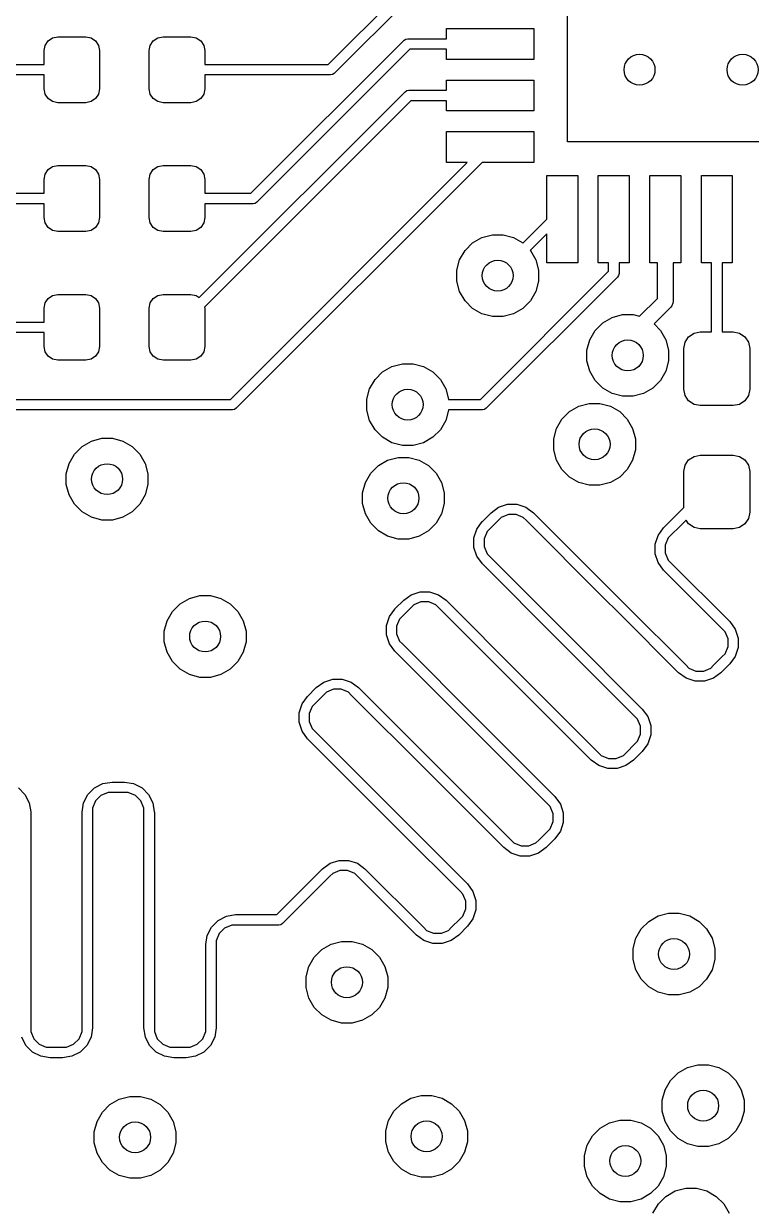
# Model space of a CAD drawing. Extents: x 0.98 to 8.13, y -3.46 to -0.83.
# Drawn here: x 6.0442 to 6.3222, y -2.4527 to -2.0001 of the extents above; entities that cross this region are included whole.
import ezdxf

# ---------------------------------------------------------------- set-up
doc = ezdxf.new("R2010")
doc.units = 0
doc.header["$MEASUREMENT"] = 0
doc.layers.add('BLACK', color=7, linetype='CONTINUOUS')

msp = doc.modelspace()

# ---------------------------------------------------------------- linework, layer by layer
at = {"layer": 'BLACK', "linetype": 'CONTINUOUS'}
for p, q in [((6.25197, -2.04528), (6.25197, -1.91142)), ((6.16059, -2.01572), (6.18953, -1.98677)), ((6.19177, -1.99019), (6.16283, -2.01913)), ((6.20571, -2.00587), (6.20571, -2.00197)), ((6.20571, -2.00197), (6.23917, -2.00197)), ((6.23917, -2.00197), (6.23917, -2.01378)), ((6.05197, -2.01043), (6.05237, -2.0084)), ((6.05237, -2.0084), (6.05353, -2.00667)), ((6.05353, -2.00667), (6.05525, -2.00552)), ((6.05525, -2.00552), (6.05728, -2.00512)), ((6.05728, -2.00512), (6.06791, -2.00512)), ((6.06791, -2.00512), (6.06995, -2.00552)), ((6.06995, -2.00552), (6.07167, -2.00667)), ((6.07167, -2.00667), (6.07282, -2.0084)), ((6.07282, -2.0084), (6.07323, -2.01043)), ((6.09213, -2.01043), (6.09253, -2.0084)), ((6.09253, -2.0084), (6.09368, -2.00667)), ((6.09368, -2.00667), (6.09541, -2.00552)), ((6.09541, -2.00552), (6.09744, -2.00512)), ((6.09744, -2.00512), (6.10807, -2.00512)), ((6.10807, -2.00512), (6.1101, -2.00552)), ((6.1101, -2.00552), (6.11183, -2.00667)), ((6.11183, -2.00667), (6.11298, -2.0084)), ((6.11298, -2.0084), (6.11339, -2.01043)), ((6.13106, -2.06493), (6.18953, -2.00646)), ((6.18953, -2.00646), (6.19018, -2.00603)), ((6.19018, -2.00603), (6.19094, -2.00587)), ((6.19018, -2.00603), (6.19018, -2.00603)), ((6.19094, -2.00587), (6.20571, -2.00587)), ((6.05197, -2.01572), (6.05197, -2.01043)), ((6.07323, -2.01043), (6.07323, -2.025)), ((6.09213, -2.025), (6.09213, -2.01043)), ((6.11339, -2.01043), (6.11339, -2.01572)), ((6.19177, -2.00987), (6.1333, -2.06834)), ((6.20571, -2.00987), (6.19177, -2.00987)), ((6.20571, -2.01378), (6.20571, -2.00987)), ((6.23917, -2.01378), (6.20571, -2.01378)), ((5.78823, -2.01572), (6.05197, -2.01572)), ((6.11339, -2.01572), (6.16059, -2.01572)), ((6.05197, -2.01972), (5.7874, -2.01972)), ((6.05197, -2.025), (6.05197, -2.01972)), ((6.16142, -2.01972), (6.11339, -2.01972)), ((6.11339, -2.01972), (6.11339, -2.025)), ((6.16218, -2.01956), (6.16142, -2.01972)), ((6.16283, -2.01913), (6.16218, -2.01956)), ((6.20571, -2.02556), (6.20571, -2.02165)), ((6.20571, -2.02165), (6.23917, -2.02165)), ((6.23917, -2.02165), (6.23917, -2.03346)), ((6.05237, -2.02703), (6.05197, -2.025)), ((6.05353, -2.02876), (6.05237, -2.02703)), ((6.07282, -2.02703), (6.07167, -2.02876)), ((6.07323, -2.025), (6.07282, -2.02703)), ((6.09253, -2.02703), (6.09213, -2.025)), ((6.09368, -2.02876), (6.09253, -2.02703)), ((6.11131, -2.10476), (6.18992, -2.02614)), ((6.11298, -2.02703), (6.11183, -2.02876)), ((6.11339, -2.025), (6.11298, -2.02703)), ((6.18992, -2.02614), (6.19057, -2.02571)), ((6.19057, -2.02571), (6.19134, -2.02556)), ((6.19134, -2.02556), (6.20571, -2.02556)), ((6.05525, -2.02991), (6.05353, -2.02876)), ((6.05728, -2.03031), (6.05525, -2.02991)), ((6.06791, -2.03031), (6.05728, -2.03031)), ((6.06995, -2.02991), (6.06791, -2.03031)), ((6.07167, -2.02876), (6.06995, -2.02991)), ((6.09541, -2.02991), (6.09368, -2.02876)), ((6.09744, -2.03031), (6.09541, -2.02991)), ((6.10807, -2.03031), (6.09744, -2.03031)), ((6.1101, -2.02991), (6.10807, -2.03031)), ((6.11183, -2.02876), (6.1101, -2.02991)), ((6.19217, -2.02956), (6.1133, -2.10843)), ((6.20571, -2.02956), (6.19217, -2.02956)), ((6.20571, -2.03346), (6.20571, -2.02956)), ((6.23917, -2.03346), (6.20571, -2.03346)), ((6.20571, -2.05315), (6.20571, -2.04134)), ((6.20571, -2.04134), (6.23917, -2.04134)), ((6.23917, -2.04134), (6.23917, -2.05315)), ((6.38583, -2.04528), (6.25197, -2.04528)), ((6.05525, -2.05474), (6.05728, -2.05433)), ((6.05728, -2.05433), (6.06791, -2.05433)), ((6.06791, -2.05433), (6.06995, -2.05474)), ((6.09541, -2.05474), (6.09744, -2.05433)), ((6.09744, -2.05433), (6.10807, -2.05433)), ((6.10807, -2.05433), (6.1101, -2.05474)), ((6.12319, -2.14367), (6.21371, -2.05315)), ((6.21936, -2.05315), (6.12543, -2.14708)), ((6.21371, -2.05315), (6.20571, -2.05315)), ((6.23917, -2.05315), (6.21936, -2.05315)), ((6.05197, -2.05965), (6.05237, -2.05761)), ((6.05237, -2.05761), (6.05353, -2.05589)), ((6.05353, -2.05589), (6.05525, -2.05474)), ((6.06995, -2.05474), (6.07167, -2.05589)), ((6.07167, -2.05589), (6.07282, -2.05761)), ((6.07282, -2.05761), (6.07323, -2.05965)), ((6.09213, -2.05965), (6.09253, -2.05761)), ((6.09253, -2.05761), (6.09368, -2.05589)), ((6.09368, -2.05589), (6.09541, -2.05474)), ((6.1101, -2.05474), (6.11183, -2.05589)), ((6.11183, -2.05589), (6.11298, -2.05761)), ((6.11298, -2.05761), (6.11339, -2.05965)), ((6.24409, -2.07481), (6.24409, -2.05807)), ((6.24409, -2.05807), (6.25591, -2.05807)), ((6.25591, -2.05807), (6.25591, -2.09154)), ((6.26378, -2.09154), (6.26378, -2.05807)), ((6.26378, -2.05807), (6.27559, -2.05807)), ((6.27559, -2.05807), (6.27559, -2.09154)), ((6.28346, -2.09154), (6.28346, -2.05807)), ((6.28346, -2.05807), (6.29528, -2.05807)), ((6.29528, -2.05807), (6.29528, -2.09154)), ((6.30315, -2.09154), (6.30315, -2.05807)), ((6.30315, -2.05807), (6.31496, -2.05807)), ((6.31496, -2.05807), (6.31496, -2.09154)), ((6.05197, -2.06493), (6.05197, -2.05965)), ((6.07323, -2.05965), (6.07323, -2.07421)), ((6.09213, -2.07421), (6.09213, -2.05965)), ((6.11339, -2.05965), (6.11339, -2.06493)), ((5.83744, -2.06493), (6.05197, -2.06493)), ((6.11339, -2.06493), (6.13106, -2.06493)), ((6.05197, -2.06893), (5.83661, -2.06893)), ((6.05197, -2.07421), (6.05197, -2.06893)), ((6.13189, -2.06893), (6.11339, -2.06893)), ((6.11339, -2.06893), (6.11339, -2.07421)), ((6.13266, -2.06878), (6.13189, -2.06893)), ((6.1333, -2.06834), (6.13266, -2.06878)), ((6.05237, -2.07625), (6.05197, -2.07421)), ((6.05353, -2.07797), (6.05237, -2.07625)), ((6.07282, -2.07625), (6.07167, -2.07797)), ((6.07323, -2.07421), (6.07282, -2.07625)), ((6.09253, -2.07625), (6.09213, -2.07421)), ((6.09368, -2.07797), (6.09253, -2.07625)), ((6.11298, -2.07625), (6.11183, -2.07797)), ((6.11339, -2.07421), (6.11298, -2.07625)), ((6.23497, -2.08394), (6.24409, -2.07481)), ((6.05525, -2.07912), (6.05353, -2.07797)), ((6.05728, -2.07953), (6.05525, -2.07912)), ((6.06791, -2.07953), (6.05728, -2.07953)), ((6.06995, -2.07912), (6.06791, -2.07953)), ((6.07167, -2.07797), (6.06995, -2.07912)), ((6.09541, -2.07912), (6.09368, -2.07797)), ((6.09744, -2.07953), (6.09541, -2.07912)), ((6.10807, -2.07953), (6.09744, -2.07953)), ((6.1101, -2.07912), (6.10807, -2.07953)), ((6.11183, -2.07797), (6.1101, -2.07912)), ((6.21931, -2.08184), (6.22329, -2.08078)), ((6.22329, -2.08078), (6.2274, -2.08078)), ((6.2274, -2.08078), (6.23137, -2.08184)), ((6.24409, -2.08047), (6.2378, -2.08677)), ((6.24409, -2.09154), (6.24409, -2.08047)), ((6.21285, -2.0868), (6.21575, -2.0839)), ((6.21575, -2.0839), (6.21931, -2.08184)), ((6.23137, -2.08184), (6.23493, -2.0839)), ((6.23493, -2.0839), (6.23497, -2.08394)), ((6.20973, -2.09434), (6.21079, -2.09036)), ((6.21079, -2.09036), (6.21285, -2.0868)), ((6.2378, -2.08677), (6.23784, -2.0868)), ((6.23784, -2.0868), (6.23989, -2.09036)), ((6.23989, -2.09036), (6.24095, -2.09434)), ((6.20973, -2.09845), (6.20973, -2.09434)), ((6.21872, -2.14367), (6.26769, -2.09471)), ((6.24095, -2.09434), (6.24095, -2.09845)), ((6.25591, -2.09154), (6.24409, -2.09154)), ((6.26769, -2.09154), (6.26378, -2.09154)), ((6.26769, -2.09471), (6.26769, -2.09154)), ((6.27559, -2.09154), (6.27169, -2.09154)), ((6.27169, -2.09154), (6.27169, -2.09554)), ((6.28637, -2.09154), (6.28346, -2.09154)), ((6.28637, -2.10506), (6.28637, -2.09154)), ((6.29528, -2.09154), (6.29237, -2.09154)), ((6.29237, -2.09154), (6.29237, -2.1063)), ((6.30706, -2.09154), (6.30315, -2.09154)), ((6.30706, -2.11791), (6.30706, -2.09154)), ((6.31496, -2.09154), (6.31106, -2.09154)), ((6.31106, -2.09154), (6.31106, -2.11791)), ((6.21079, -2.10242), (6.20973, -2.09845)), ((6.2711, -2.09695), (6.22097, -2.14708)), ((6.24095, -2.09845), (6.23989, -2.10242)), ((6.27153, -2.0963), (6.2711, -2.09695)), ((6.27169, -2.09554), (6.27153, -2.0963)), ((6.05353, -2.1051), (6.05525, -2.10395)), ((6.05525, -2.10395), (6.05728, -2.10354)), ((6.05728, -2.10354), (6.06791, -2.10354)), ((6.06791, -2.10354), (6.06995, -2.10395)), ((6.06995, -2.10395), (6.07167, -2.1051)), ((6.09368, -2.1051), (6.09541, -2.10395)), ((6.09541, -2.10395), (6.09744, -2.10354)), ((6.09744, -2.10354), (6.10807, -2.10354)), ((6.10807, -2.10354), (6.1101, -2.10395)), ((6.1101, -2.10395), (6.11131, -2.10476)), ((6.21285, -2.10598), (6.21079, -2.10242)), ((6.23989, -2.10242), (6.23784, -2.10598)), ((6.05197, -2.10886), (6.05237, -2.10682)), ((6.05197, -2.11414), (6.05197, -2.10886)), ((6.05237, -2.10682), (6.05353, -2.1051)), ((6.07167, -2.1051), (6.07282, -2.10682)), ((6.07282, -2.10682), (6.07323, -2.10886)), ((6.07323, -2.10886), (6.07323, -2.12343)), ((6.09213, -2.10886), (6.09253, -2.10682)), ((6.09213, -2.12343), (6.09213, -2.10886)), ((6.09253, -2.10682), (6.09368, -2.1051)), ((6.1133, -2.10843), (6.11339, -2.10886)), ((6.11339, -2.10886), (6.11339, -2.12343)), ((6.21575, -2.10889), (6.21285, -2.10598)), ((6.21931, -2.11094), (6.21575, -2.10889)), ((6.23493, -2.10889), (6.23137, -2.11094)), ((6.23784, -2.10598), (6.23493, -2.10889)), ((6.27952, -2.11191), (6.28637, -2.10506)), ((6.29149, -2.10842), (6.28508, -2.11483)), ((6.29186, -2.10797), (6.29149, -2.10842)), ((6.29231, -2.10688), (6.29186, -2.10797)), ((6.29237, -2.1063), (6.29231, -2.10688)), ((6.22329, -2.112), (6.21931, -2.11094)), ((6.2274, -2.112), (6.22329, -2.112)), ((6.23137, -2.11094), (6.2274, -2.112)), ((6.26546, -2.11438), (6.26902, -2.11232)), ((6.26902, -2.11232), (6.27299, -2.11126)), ((6.27299, -2.11126), (6.2771, -2.11126)), ((6.2771, -2.11126), (6.27952, -2.11191)), ((5.8569, -2.11414), (6.05197, -2.11414)), ((6.26049, -2.12085), (6.26255, -2.11729)), ((6.26255, -2.11729), (6.26546, -2.11438)), ((6.28508, -2.11483), (6.28754, -2.11729)), ((6.28754, -2.11729), (6.28959, -2.12085)), ((6.30035, -2.11839), (6.30276, -2.11791)), ((6.30276, -2.11791), (6.30706, -2.11791)), ((6.31106, -2.11791), (6.31535, -2.11791)), ((6.31535, -2.11791), (6.31776, -2.11839)), ((6.05197, -2.11814), (5.85607, -2.11814)), ((6.05197, -2.12343), (6.05197, -2.11814)), ((6.25943, -2.12482), (6.26049, -2.12085)), ((6.28959, -2.12085), (6.29066, -2.12482)), ((6.29646, -2.12421), (6.29694, -2.1218)), ((6.29694, -2.1218), (6.2983, -2.11976)), ((6.2983, -2.11976), (6.30035, -2.11839)), ((6.31776, -2.11839), (6.31981, -2.11976)), ((6.31981, -2.11976), (6.32117, -2.1218)), ((6.32117, -2.1218), (6.32165, -2.12421)), ((6.05237, -2.12546), (6.05197, -2.12343)), ((6.05353, -2.12718), (6.05237, -2.12546)), ((6.07282, -2.12546), (6.07167, -2.12718)), ((6.07323, -2.12343), (6.07282, -2.12546)), ((6.09253, -2.12546), (6.09213, -2.12343)), ((6.09368, -2.12718), (6.09253, -2.12546)), ((6.11298, -2.12546), (6.11183, -2.12718)), ((6.11339, -2.12343), (6.11298, -2.12546)), ((6.25943, -2.12893), (6.25943, -2.12482)), ((6.29066, -2.12482), (6.29066, -2.12893)), ((6.29646, -2.13976), (6.29646, -2.12421)), ((6.32165, -2.12421), (6.32165, -2.13976)), ((6.05525, -2.12834), (6.05353, -2.12718)), ((6.05728, -2.12874), (6.05525, -2.12834)), ((6.06791, -2.12874), (6.05728, -2.12874)), ((6.06995, -2.12834), (6.06791, -2.12874)), ((6.07167, -2.12718), (6.06995, -2.12834)), ((6.09541, -2.12834), (6.09368, -2.12718)), ((6.09744, -2.12874), (6.09541, -2.12834)), ((6.10807, -2.12874), (6.09744, -2.12874)), ((6.1101, -2.12834), (6.10807, -2.12874)), ((6.11183, -2.12718), (6.1101, -2.12834)), ((6.18136, -2.13318), (6.18492, -2.13112)), ((6.18492, -2.13112), (6.18889, -2.13006)), ((6.18889, -2.13006), (6.193, -2.13006)), ((6.193, -2.13006), (6.19697, -2.13112)), ((6.19697, -2.13112), (6.20053, -2.13318)), ((6.26049, -2.1329), (6.25943, -2.12893)), ((6.29066, -2.12893), (6.28959, -2.1329)), ((6.1764, -2.13964), (6.17845, -2.13608)), ((6.17845, -2.13608), (6.18136, -2.13318)), ((6.20053, -2.13318), (6.20344, -2.13608)), ((6.20344, -2.13608), (6.20549, -2.13964)), ((6.26255, -2.13646), (6.26049, -2.1329)), ((6.28959, -2.1329), (6.28754, -2.13646)), ((6.17533, -2.14361), (6.1764, -2.13964)), ((6.20549, -2.13964), (6.20656, -2.14361)), ((6.26546, -2.13937), (6.26255, -2.13646)), ((6.26902, -2.14142), (6.26546, -2.13937)), ((6.28463, -2.13937), (6.28107, -2.14142)), ((6.28754, -2.13646), (6.28463, -2.13937)), ((6.29694, -2.14217), (6.29646, -2.13976)), ((6.32165, -2.13976), (6.32117, -2.14217)), ((5.86351, -2.14367), (6.12319, -2.14367)), ((6.17533, -2.14772), (6.17533, -2.14361)), ((6.20656, -2.14361), (6.20656, -2.14367)), ((6.20656, -2.14367), (6.21872, -2.14367)), ((6.27299, -2.14249), (6.26902, -2.14142)), ((6.2771, -2.14249), (6.27299, -2.14249)), ((6.28107, -2.14142), (6.2771, -2.14249)), ((6.2983, -2.14422), (6.29694, -2.14217)), ((6.30035, -2.14558), (6.2983, -2.14422)), ((6.31981, -2.14422), (6.31776, -2.14558)), ((6.32117, -2.14217), (6.31981, -2.14422)), ((6.12402, -2.14767), (5.86269, -2.14767)), ((6.12478, -2.14752), (6.12402, -2.14767)), ((6.12543, -2.14708), (6.12478, -2.14752)), ((6.1764, -2.1517), (6.17533, -2.14772)), ((6.20656, -2.14772), (6.20549, -2.1517)), ((6.21955, -2.14767), (6.20656, -2.14767)), ((6.20656, -2.14767), (6.20656, -2.14772)), ((6.22032, -2.14752), (6.21955, -2.14767)), ((6.22097, -2.14708), (6.22032, -2.14752)), ((6.24986, -2.15124), (6.25276, -2.14833)), ((6.25276, -2.14833), (6.25632, -2.14628)), ((6.25632, -2.14628), (6.2603, -2.14521)), ((6.2603, -2.14521), (6.26441, -2.14521)), ((6.26441, -2.14521), (6.26838, -2.14628)), ((6.26838, -2.14628), (6.27194, -2.14833)), ((6.27194, -2.14833), (6.27484, -2.15124)), ((6.30276, -2.14606), (6.30035, -2.14558)), ((6.31535, -2.14606), (6.30276, -2.14606)), ((6.31776, -2.14558), (6.31535, -2.14606)), ((6.17845, -2.15526), (6.1764, -2.1517)), ((6.20549, -2.1517), (6.20344, -2.15526)), ((6.2478, -2.1548), (6.24986, -2.15124)), ((6.27484, -2.15124), (6.2769, -2.1548)), ((6.07005, -2.15959), (6.07402, -2.15853)), ((6.07402, -2.15853), (6.07813, -2.15853)), ((6.07813, -2.15853), (6.08211, -2.15959)), ((6.18136, -2.15816), (6.17845, -2.15526)), ((6.18492, -2.16022), (6.18136, -2.15816)), ((6.20053, -2.15816), (6.19697, -2.16022)), ((6.20344, -2.15526), (6.20053, -2.15816)), ((6.24674, -2.15877), (6.2478, -2.1548)), ((6.24674, -2.16288), (6.24674, -2.15877)), ((6.2769, -2.1548), (6.27796, -2.15877)), ((6.27796, -2.15877), (6.27796, -2.16288)), ((6.06359, -2.16455), (6.06649, -2.16165)), ((6.06649, -2.16165), (6.07005, -2.15959)), ((6.08211, -2.15959), (6.08567, -2.16165)), ((6.08567, -2.16165), (6.08857, -2.16455)), ((6.18889, -2.16128), (6.18492, -2.16022)), ((6.193, -2.16128), (6.18889, -2.16128)), ((6.19697, -2.16022), (6.193, -2.16128)), ((6.2478, -2.16685), (6.24674, -2.16288)), ((6.27796, -2.16288), (6.2769, -2.16685)), ((6.06153, -2.16811), (6.06359, -2.16455)), ((6.08857, -2.16455), (6.09063, -2.16811)), ((6.17972, -2.16892), (6.18328, -2.16687)), ((6.18328, -2.16687), (6.18726, -2.16581)), ((6.18726, -2.16581), (6.19137, -2.16581)), ((6.19137, -2.16581), (6.19534, -2.16687)), ((6.19534, -2.16687), (6.1989, -2.16892)), ((6.24986, -2.17041), (6.2478, -2.16685)), ((6.2769, -2.16685), (6.27484, -2.17041)), ((6.29694, -2.16885), (6.2983, -2.16681)), ((6.2983, -2.16681), (6.30035, -2.16544)), ((6.30035, -2.16544), (6.30276, -2.16496)), ((6.30276, -2.16496), (6.31535, -2.16496)), ((6.31535, -2.16496), (6.31776, -2.16544)), ((6.31776, -2.16544), (6.31981, -2.16681)), ((6.31981, -2.16681), (6.32117, -2.16885)), ((6.06047, -2.17208), (6.06153, -2.16811)), ((6.06047, -2.17619), (6.06047, -2.17208)), ((6.09063, -2.16811), (6.09169, -2.17208)), ((6.09169, -2.17208), (6.09169, -2.17619)), ((6.17476, -2.17539), (6.17682, -2.17183)), ((6.17682, -2.17183), (6.17972, -2.16892)), ((6.1989, -2.16892), (6.2018, -2.17183)), ((6.2018, -2.17183), (6.20386, -2.17539)), ((6.25276, -2.17332), (6.24986, -2.17041)), ((6.27484, -2.17041), (6.27194, -2.17332)), ((6.29646, -2.17126), (6.29694, -2.16885)), ((6.29646, -2.18497), (6.29646, -2.17126)), ((6.32117, -2.16885), (6.32165, -2.17126)), ((6.32165, -2.17126), (6.32165, -2.18681)), ((6.06153, -2.18017), (6.06047, -2.17619)), ((6.09169, -2.17619), (6.09063, -2.18017)), ((6.1737, -2.17936), (6.17476, -2.17539)), ((6.20386, -2.17539), (6.20492, -2.17936)), ((6.25632, -2.17538), (6.25276, -2.17332)), ((6.2603, -2.17644), (6.25632, -2.17538)), ((6.26441, -2.17644), (6.2603, -2.17644)), ((6.26838, -2.17538), (6.26441, -2.17644)), ((6.27194, -2.17332), (6.26838, -2.17538)), ((6.06359, -2.18373), (6.06153, -2.18017)), ((6.09063, -2.18017), (6.08857, -2.18373)), ((6.1737, -2.18347), (6.1737, -2.17936)), ((6.20492, -2.17936), (6.20492, -2.18347)), ((6.06649, -2.18663), (6.06359, -2.18373)), ((6.08857, -2.18373), (6.08567, -2.18663)), ((6.17476, -2.18744), (6.1737, -2.18347)), ((6.20492, -2.18347), (6.20386, -2.18744)), ((6.22281, -2.18696), (6.2257, -2.18486)), ((6.2257, -2.18486), (6.22911, -2.18375)), ((6.22911, -2.18375), (6.23269, -2.18375)), ((6.23269, -2.18375), (6.2361, -2.18486)), ((6.2361, -2.18486), (6.239, -2.18696)), ((6.29204, -2.18938), (6.29646, -2.18497)), ((6.07005, -2.18869), (6.06649, -2.18663)), ((6.07402, -2.18975), (6.07005, -2.18869)), ((6.07813, -2.18975), (6.07402, -2.18975)), ((6.08211, -2.18869), (6.07813, -2.18975)), ((6.08567, -2.18663), (6.08211, -2.18869)), ((6.17682, -2.19101), (6.17476, -2.18744)), ((6.20386, -2.18744), (6.2018, -2.19101)), ((6.21736, -2.1932), (6.21944, -2.19035)), ((6.21944, -2.19035), (6.21947, -2.1903)), ((6.21947, -2.1903), (6.22281, -2.18696)), ((6.22564, -2.18979), (6.22229, -2.19313)), ((6.22281, -2.18696), (6.22281, -2.18696)), ((6.22668, -2.18874), (6.22564, -2.18979)), ((6.22564, -2.18979), (6.22564, -2.18979)), ((6.22942, -2.18761), (6.22668, -2.18874)), ((6.23238, -2.18761), (6.22942, -2.18761)), ((6.23512, -2.18874), (6.23238, -2.18761)), ((6.23617, -2.18979), (6.23512, -2.18874)), ((6.26531, -2.21894), (6.23617, -2.18979)), ((6.23617, -2.18979), (6.23617, -2.18979)), ((6.239, -2.18696), (6.239, -2.18696)), ((6.239, -2.18696), (6.26814, -2.21611)), ((6.2887, -2.19272), (6.29204, -2.18938)), ((6.29731, -2.18977), (6.29487, -2.19221)), ((6.2983, -2.19127), (6.29731, -2.18977)), ((6.32117, -2.18922), (6.31981, -2.19127)), ((6.32165, -2.18681), (6.32117, -2.18922)), ((6.17972, -2.19391), (6.17682, -2.19101)), ((6.18328, -2.19597), (6.17972, -2.19391)), ((6.1989, -2.19391), (6.19534, -2.19597)), ((6.2018, -2.19101), (6.1989, -2.19391)), ((6.21626, -2.19661), (6.21736, -2.1932)), ((6.22125, -2.19418), (6.22011, -2.19692)), ((6.2223, -2.19313), (6.22125, -2.19418)), ((6.22229, -2.19313), (6.2223, -2.19313)), ((6.28659, -2.19562), (6.2887, -2.19272)), ((6.2887, -2.19272), (6.2887, -2.19272)), ((6.2887, -2.19272), (6.2887, -2.19272)), ((6.2887, -2.19272), (6.2887, -2.19272)), ((6.29487, -2.19221), (6.29153, -2.19555)), ((6.29487, -2.19221), (6.29487, -2.19221)), ((6.30035, -2.19263), (6.2983, -2.19127)), ((6.30276, -2.19311), (6.30035, -2.19263)), ((6.31535, -2.19311), (6.30276, -2.19311)), ((6.31776, -2.19263), (6.31535, -2.19311)), ((6.31981, -2.19127), (6.31776, -2.19263)), ((6.18726, -2.19703), (6.18328, -2.19597)), ((6.19137, -2.19703), (6.18726, -2.19703)), ((6.19534, -2.19597), (6.19137, -2.19703)), ((6.21626, -2.20019), (6.21626, -2.19661)), ((6.22011, -2.19692), (6.22011, -2.19988)), ((6.28549, -2.19903), (6.28659, -2.19562)), ((6.28549, -2.20261), (6.28549, -2.19903)), ((6.29048, -2.1966), (6.28935, -2.19934)), ((6.28935, -2.19934), (6.28935, -2.2023)), ((6.29152, -2.19556), (6.29048, -2.1966)), ((6.29153, -2.19555), (6.29152, -2.19556)), ((6.21736, -2.2036), (6.21626, -2.20019)), ((6.21947, -2.2065), (6.21736, -2.2036)), ((6.22011, -2.19988), (6.22125, -2.20262)), ((6.22125, -2.20262), (6.22229, -2.20367)), ((6.22229, -2.20367), (6.22229, -2.20367)), ((6.22229, -2.20367), (6.25144, -2.23281)), ((6.28659, -2.20602), (6.28549, -2.20261)), ((6.28935, -2.2023), (6.29048, -2.20504)), ((6.24861, -2.23564), (6.21947, -2.2065)), ((6.21947, -2.2065), (6.21947, -2.2065)), ((6.21947, -2.2065), (6.21947, -2.2065)), ((6.21947, -2.2065), (6.21947, -2.2065)), ((6.2887, -2.20892), (6.28659, -2.20602)), ((6.29048, -2.20504), (6.29153, -2.20609)), ((6.29153, -2.20609), (6.29153, -2.20609)), ((6.29153, -2.20609), (6.31399, -2.22855)), ((6.31116, -2.23138), (6.2887, -2.20892)), ((6.2887, -2.20892), (6.2887, -2.20892)), ((6.1923, -2.21827), (6.19571, -2.21716)), ((6.19571, -2.21716), (6.19929, -2.21716)), ((6.19929, -2.21716), (6.2027, -2.21827)), ((6.26814, -2.21611), (6.26814, -2.21611)), ((6.26814, -2.21611), (6.27482, -2.22279)), ((6.10105, -2.22467), (6.10396, -2.22176)), ((6.10396, -2.22176), (6.10752, -2.2197)), ((6.10752, -2.2197), (6.11149, -2.21864)), ((6.11149, -2.21864), (6.1156, -2.21864)), ((6.1156, -2.21864), (6.11957, -2.2197)), ((6.11957, -2.2197), (6.12313, -2.22176)), ((6.12313, -2.22176), (6.12604, -2.22467)), ((6.18606, -2.22371), (6.1894, -2.22037)), ((6.1894, -2.22037), (6.1923, -2.21827)), ((6.1894, -2.22037), (6.1894, -2.22037)), ((6.19602, -2.22102), (6.19328, -2.22215)), ((6.19898, -2.22102), (6.19602, -2.22102)), ((6.20172, -2.22215), (6.19898, -2.22102)), ((6.2027, -2.21827), (6.20559, -2.22037)), ((6.20559, -2.22037), (6.20559, -2.22037)), ((6.20559, -2.22037), (6.23474, -2.24952)), ((6.272, -2.22562), (6.26531, -2.21894)), ((6.26531, -2.21894), (6.26531, -2.21894)), ((6.09899, -2.22823), (6.10105, -2.22467)), ((6.12604, -2.22467), (6.12809, -2.22823)), ((6.18285, -2.23002), (6.18396, -2.22661)), ((6.18396, -2.22661), (6.18602, -2.22377)), ((6.18602, -2.22377), (6.18606, -2.22371)), ((6.18889, -2.22654), (6.18784, -2.22759)), ((6.19223, -2.2232), (6.18889, -2.22654)), ((6.18889, -2.22654), (6.18889, -2.22654)), ((6.18889, -2.22654), (6.18889, -2.22654)), ((6.18889, -2.22654), (6.18889, -2.22654)), ((6.19328, -2.22215), (6.19223, -2.2232)), ((6.19223, -2.2232), (6.19223, -2.2232)), ((6.20277, -2.2232), (6.20172, -2.22215)), ((6.23191, -2.25234), (6.20277, -2.2232)), ((6.20277, -2.2232), (6.20277, -2.2232)), ((6.29446, -2.24808), (6.272, -2.22562)), ((6.27482, -2.22279), (6.29729, -2.24525)), ((6.09793, -2.2322), (6.09899, -2.22823)), ((6.12809, -2.22823), (6.12916, -2.2322)), ((6.18285, -2.2336), (6.18285, -2.23002)), ((6.18784, -2.22759), (6.18671, -2.23033)), ((6.18671, -2.23033), (6.18671, -2.23329)), ((6.31399, -2.22855), (6.31399, -2.22855)), ((6.31399, -2.22855), (6.31399, -2.22855)), ((6.31399, -2.22855), (6.31399, -2.22855)), ((6.31399, -2.22855), (6.3161, -2.23145)), ((6.09793, -2.23631), (6.09793, -2.2322)), ((6.12916, -2.2322), (6.12916, -2.23631)), ((6.18396, -2.23701), (6.18285, -2.2336)), ((6.18671, -2.23329), (6.18784, -2.23603)), ((6.27775, -2.26478), (6.24861, -2.23564)), ((6.24861, -2.23564), (6.24861, -2.23564)), ((6.25144, -2.23281), (6.25144, -2.23281)), ((6.25144, -2.23281), (6.28058, -2.26196)), ((6.31221, -2.23243), (6.31116, -2.23138)), ((6.31116, -2.23138), (6.31116, -2.23138)), ((6.31334, -2.23516), (6.31221, -2.23243)), ((6.31334, -2.23813), (6.31334, -2.23516)), ((6.3161, -2.23145), (6.3172, -2.23485)), ((6.3172, -2.23485), (6.3172, -2.23844)), ((6.09899, -2.24028), (6.09793, -2.23631)), ((6.12916, -2.23631), (6.12809, -2.24028)), ((6.18606, -2.2399), (6.18396, -2.23701)), ((6.2152, -2.26905), (6.18606, -2.2399)), ((6.18606, -2.2399), (6.18606, -2.2399)), ((6.18606, -2.2399), (6.18606, -2.2399)), ((6.18606, -2.2399), (6.18606, -2.2399)), ((6.18784, -2.23603), (6.18889, -2.23708)), ((6.18889, -2.23708), (6.18889, -2.23708)), ((6.18889, -2.23708), (6.21803, -2.26622)), ((6.31221, -2.24087), (6.31334, -2.23813)), ((6.3172, -2.23844), (6.3161, -2.24184)), ((6.10105, -2.24384), (6.09899, -2.24028)), ((6.10396, -2.24675), (6.10105, -2.24384)), ((6.12604, -2.24384), (6.12313, -2.24675)), ((6.12809, -2.24028), (6.12604, -2.24384)), ((6.30782, -2.24525), (6.31116, -2.24191)), ((6.31399, -2.24474), (6.31065, -2.24808)), ((6.31116, -2.24191), (6.31221, -2.24087)), ((6.31116, -2.24191), (6.31116, -2.24191)), ((6.3161, -2.24184), (6.31399, -2.24474)), ((6.31399, -2.24474), (6.31399, -2.24474)), ((6.31399, -2.24474), (6.31399, -2.24474)), ((6.31399, -2.24474), (6.31399, -2.24474)), ((6.31399, -2.24474), (6.31399, -2.24474)), ((6.10752, -2.2488), (6.10396, -2.24675)), ((6.11149, -2.24987), (6.10752, -2.2488)), ((6.11957, -2.2488), (6.1156, -2.24987)), ((6.12313, -2.24675), (6.11957, -2.2488)), ((6.29736, -2.25019), (6.29446, -2.24808)), ((6.29729, -2.24525), (6.29834, -2.2463)), ((6.29834, -2.2463), (6.30107, -2.24744)), ((6.30107, -2.24744), (6.30404, -2.24744)), ((6.30404, -2.24744), (6.30677, -2.2463)), ((6.30677, -2.2463), (6.30782, -2.24525)), ((6.31065, -2.24808), (6.30775, -2.25019)), ((6.1156, -2.24987), (6.11149, -2.24987)), ((6.15265, -2.25712), (6.156, -2.25378)), ((6.156, -2.25378), (6.15889, -2.25167)), ((6.156, -2.25378), (6.156, -2.25378)), ((6.15889, -2.25167), (6.1623, -2.25057)), ((6.1623, -2.25057), (6.16588, -2.25057)), ((6.16588, -2.25057), (6.16929, -2.25167)), ((6.16929, -2.25167), (6.17219, -2.25378)), ((6.17219, -2.25378), (6.17219, -2.25378)), ((6.17219, -2.25378), (6.20133, -2.28292)), ((6.26105, -2.28149), (6.23191, -2.25234)), ((6.23191, -2.25234), (6.23191, -2.25234)), ((6.23474, -2.24952), (6.23474, -2.24952)), ((6.23474, -2.24952), (6.26388, -2.27866)), ((6.30076, -2.25129), (6.29736, -2.25019)), ((6.30435, -2.25129), (6.30076, -2.25129)), ((6.30775, -2.25019), (6.30435, -2.25129)), ((6.15055, -2.26002), (6.15262, -2.25717)), ((6.15262, -2.25717), (6.15265, -2.25712)), ((6.15882, -2.25661), (6.15548, -2.25995)), ((6.15987, -2.25556), (6.15882, -2.25661)), ((6.15882, -2.25661), (6.15882, -2.25661)), ((6.16261, -2.25443), (6.15987, -2.25556)), ((6.16557, -2.25443), (6.16261, -2.25443)), ((6.16831, -2.25556), (6.16557, -2.25443)), ((6.16936, -2.25661), (6.16831, -2.25556)), ((6.1985, -2.28575), (6.16936, -2.25661)), ((6.16936, -2.25661), (6.16936, -2.25661)), ((6.14944, -2.26342), (6.15055, -2.26002)), ((6.15444, -2.261), (6.1533, -2.26373)), ((6.15548, -2.25995), (6.15444, -2.261)), ((6.15548, -2.25995), (6.15548, -2.25995)), ((6.15548, -2.25995), (6.15548, -2.25995)), ((6.15548, -2.25995), (6.15548, -2.25995)), ((6.28058, -2.26196), (6.28058, -2.26196)), ((6.28058, -2.26196), (6.28269, -2.26485)), ((6.14944, -2.26701), (6.14944, -2.26342)), ((6.15055, -2.27041), (6.14944, -2.26701)), ((6.1533, -2.26373), (6.1533, -2.2667)), ((6.1533, -2.2667), (6.15444, -2.26943)), ((6.21803, -2.26622), (6.21803, -2.26622)), ((6.21803, -2.26622), (6.24718, -2.29536)), ((6.2788, -2.26583), (6.27775, -2.26478)), ((6.27775, -2.26478), (6.27775, -2.26478)), ((6.27775, -2.26478), (6.27775, -2.26478)), ((6.27994, -2.26857), (6.2788, -2.26583)), ((6.28269, -2.26485), (6.2838, -2.26826)), ((6.15265, -2.27331), (6.15055, -2.27041)), ((6.15444, -2.26943), (6.15548, -2.27048)), ((6.15548, -2.27048), (6.15548, -2.27048)), ((6.15548, -2.27048), (6.18463, -2.29963)), ((6.24435, -2.29819), (6.2152, -2.26905)), ((6.2152, -2.26905), (6.2152, -2.26905)), ((6.2788, -2.27427), (6.27994, -2.27153)), ((6.27994, -2.27153), (6.27994, -2.26857)), ((6.2838, -2.27184), (6.28269, -2.27525)), ((6.2838, -2.26826), (6.2838, -2.27184)), ((6.1818, -2.30245), (6.15265, -2.27331)), ((6.15265, -2.27331), (6.15265, -2.27331)), ((6.27441, -2.27866), (6.27775, -2.27532)), ((6.27775, -2.27532), (6.2788, -2.27427)), ((6.27775, -2.27532), (6.27775, -2.27532)), ((6.27775, -2.27532), (6.27775, -2.27532)), ((6.27775, -2.27532), (6.27775, -2.27532)), ((6.28269, -2.27525), (6.28059, -2.27814)), ((6.26388, -2.27866), (6.26493, -2.27971)), ((6.26493, -2.27971), (6.26767, -2.28084)), ((6.26767, -2.28084), (6.27063, -2.28084)), ((6.27063, -2.28084), (6.27337, -2.27971)), ((6.27337, -2.27971), (6.27441, -2.27866)), ((6.28058, -2.27815), (6.27724, -2.28149)), ((6.28059, -2.27814), (6.28058, -2.27815)), ((6.20133, -2.28292), (6.20133, -2.28292)), ((6.20133, -2.28292), (6.23047, -2.31207)), ((6.26395, -2.28359), (6.26105, -2.28149)), ((6.26736, -2.2847), (6.26395, -2.28359)), ((6.27094, -2.2847), (6.26736, -2.2847)), ((6.27434, -2.28359), (6.27094, -2.2847)), ((6.27724, -2.28149), (6.27434, -2.28359)), ((6.07441, -2.29041), (6.07795, -2.28985)), ((6.07795, -2.28985), (6.07795, -2.28986)), ((6.07795, -2.28986), (6.08268, -2.28986)), ((6.08268, -2.28986), (6.08621, -2.29042)), ((6.22764, -2.31489), (6.1985, -2.28575)), ((6.1985, -2.28575), (6.1985, -2.28575)), ((6.04216, -2.29204), (6.04469, -2.29458)), ((6.06869, -2.29457), (6.07122, -2.29204)), ((6.07122, -2.29204), (6.07441, -2.29041)), ((6.07647, -2.29385), (6.07373, -2.29499)), ((6.07794, -2.29385), (6.07647, -2.29385)), ((6.07795, -2.29386), (6.07794, -2.29385)), ((6.08268, -2.29386), (6.07795, -2.29386)), ((6.08416, -2.29386), (6.08268, -2.29386)), ((6.0869, -2.29499), (6.08416, -2.29386)), ((6.08621, -2.29042), (6.08941, -2.29204)), ((6.08941, -2.29204), (6.09194, -2.29458)), ((6.04469, -2.29458), (6.04632, -2.29777)), ((6.04632, -2.29777), (6.04687, -2.30126)), ((6.0665, -2.3013), (6.06706, -2.29777)), ((6.06706, -2.29777), (6.06869, -2.29457)), ((6.07164, -2.29708), (6.0705, -2.29982)), ((6.07373, -2.29499), (6.07164, -2.29708)), ((6.08899, -2.29709), (6.0869, -2.29499)), ((6.09012, -2.29982), (6.08899, -2.29709)), ((6.09194, -2.29458), (6.09356, -2.29777)), ((6.09356, -2.29777), (6.09412, -2.30126)), ((6.24539, -2.29924), (6.24435, -2.29819)), ((6.24435, -2.29819), (6.24435, -2.29819)), ((6.24718, -2.29536), (6.24718, -2.29536)), ((6.24718, -2.29536), (6.24718, -2.29536)), ((6.24718, -2.29536), (6.24718, -2.29536)), ((6.24718, -2.29536), (6.24928, -2.29826)), ((6.24928, -2.29826), (6.25039, -2.30167)), ((6.04687, -2.30126), (6.04688, -2.30131)), ((6.04688, -2.30131), (6.04688, -2.34252)), ((6.0665, -2.30131), (6.0665, -2.3013)), ((6.0665, -2.34252), (6.0665, -2.30131)), ((6.0705, -2.29982), (6.0705, -2.3013)), ((6.0705, -2.3013), (6.0705, -2.3013)), ((6.0705, -2.3013), (6.0705, -2.30131)), ((6.0705, -2.30131), (6.0705, -2.34252)), ((6.09012, -2.3013), (6.09012, -2.29982)), ((6.09013, -2.3013), (6.09012, -2.3013)), ((6.09013, -2.30131), (6.09013, -2.3013)), ((6.09013, -2.3013), (6.09013, -2.3013)), ((6.09013, -2.34252), (6.09013, -2.30131)), ((6.09412, -2.30126), (6.09413, -2.30131)), ((6.09413, -2.30131), (6.09413, -2.34252)), ((6.18848, -2.30914), (6.1818, -2.30245)), ((6.1818, -2.30245), (6.1818, -2.30245)), ((6.18463, -2.29963), (6.18463, -2.29963)), ((6.18463, -2.29963), (6.19131, -2.30631)), ((6.24653, -2.30198), (6.24539, -2.29924)), ((6.24653, -2.30494), (6.24653, -2.30198)), ((6.25039, -2.30167), (6.25039, -2.30525)), ((6.19131, -2.30631), (6.21377, -2.32877)), ((6.24435, -2.30872), (6.24539, -2.30768)), ((6.24539, -2.30768), (6.24653, -2.30494)), ((6.25039, -2.30525), (6.24928, -2.30865)), ((6.21094, -2.3316), (6.18848, -2.30914)), ((6.23047, -2.31207), (6.23152, -2.31311)), ((6.23996, -2.31311), (6.24101, -2.31207)), ((6.24101, -2.31207), (6.24435, -2.30872)), ((6.24718, -2.31155), (6.24384, -2.31489)), ((6.24435, -2.30872), (6.24435, -2.30872)), ((6.24719, -2.31153), (6.24718, -2.31155)), ((6.24718, -2.31155), (6.24718, -2.31155)), ((6.24718, -2.31155), (6.24718, -2.31155)), ((6.24718, -2.31155), (6.24718, -2.31155)), ((6.24928, -2.30865), (6.24719, -2.31153)), ((6.23054, -2.317), (6.22764, -2.31489)), ((6.23395, -2.31811), (6.23054, -2.317)), ((6.23152, -2.31311), (6.23426, -2.31425)), ((6.23426, -2.31425), (6.23722, -2.31425)), ((6.23722, -2.31425), (6.23996, -2.31311)), ((6.24094, -2.317), (6.23753, -2.31811)), ((6.24384, -2.31489), (6.24094, -2.317)), ((6.15841, -2.32301), (6.16131, -2.3209)), ((6.16131, -2.3209), (6.16472, -2.3198)), ((6.16472, -2.3198), (6.1683, -2.3198)), ((6.1683, -2.3198), (6.17171, -2.3209)), ((6.17171, -2.3209), (6.1746, -2.32301)), ((6.23753, -2.31811), (6.23395, -2.31811)), ((6.1409, -2.34052), (6.15841, -2.32301)), ((6.16124, -2.32584), (6.14315, -2.34393)), ((6.15841, -2.32301), (6.15841, -2.32301)), ((6.16229, -2.32479), (6.16124, -2.32584)), ((6.16503, -2.32366), (6.16229, -2.32479)), ((6.16799, -2.32366), (6.16503, -2.32366)), ((6.17073, -2.32479), (6.16799, -2.32366)), ((6.17178, -2.32584), (6.17073, -2.32479)), ((6.19424, -2.3483), (6.17178, -2.32584)), ((6.17178, -2.32584), (6.17178, -2.32584)), ((6.1746, -2.32301), (6.1746, -2.32301)), ((6.1746, -2.32301), (6.19707, -2.34547)), ((6.21377, -2.32877), (6.21377, -2.32877)), ((6.21377, -2.32877), (6.21377, -2.32877)), ((6.21377, -2.32877), (6.21377, -2.32877)), ((6.21377, -2.32877), (6.21377, -2.32877)), ((6.21377, -2.32877), (6.21588, -2.33167)), ((6.21199, -2.33265), (6.21094, -2.3316)), ((6.21094, -2.3316), (6.21094, -2.3316)), ((6.21312, -2.33538), (6.21199, -2.33265)), ((6.21588, -2.33167), (6.21698, -2.33507)), ((6.21698, -2.33507), (6.21698, -2.33866)), ((6.21199, -2.34109), (6.21312, -2.33835)), ((6.21312, -2.33835), (6.21312, -2.33538)), ((6.21698, -2.33866), (6.21588, -2.34206)), ((6.04688, -2.34252), (6.04688, -2.38373)), ((6.0665, -2.38373), (6.0665, -2.34252)), ((6.0705, -2.34252), (6.0705, -2.38373)), ((6.09013, -2.35197), (6.09013, -2.34252)), ((6.09413, -2.34252), (6.09413, -2.35197)), ((6.11593, -2.34524), (6.11847, -2.34271)), ((6.11847, -2.34271), (6.12166, -2.34108)), ((6.12166, -2.34108), (6.1252, -2.34052)), ((6.1252, -2.34052), (6.12992, -2.34052)), ((6.12992, -2.34052), (6.1409, -2.34052)), ((6.14315, -2.34393), (6.1425, -2.34437)), ((6.2076, -2.34547), (6.21094, -2.34213)), ((6.21094, -2.34213), (6.21095, -2.34213)), ((6.21095, -2.34213), (6.21199, -2.34109)), ((6.21588, -2.34206), (6.21377, -2.34496)), ((6.28019, -2.34598), (6.28309, -2.34307)), ((6.28309, -2.34307), (6.28665, -2.34101)), ((6.28665, -2.34101), (6.29062, -2.33995)), ((6.29062, -2.33995), (6.29473, -2.33995)), ((6.29473, -2.33995), (6.29871, -2.34101)), ((6.29871, -2.34101), (6.30227, -2.34307)), ((6.30227, -2.34307), (6.30517, -2.34598)), ((6.11375, -2.35197), (6.11431, -2.34843)), ((6.11431, -2.34843), (6.11593, -2.34524)), ((6.11888, -2.34775), (6.11775, -2.35049)), ((6.12098, -2.34565), (6.11888, -2.34775)), ((6.12372, -2.34452), (6.12098, -2.34565)), ((6.1252, -2.34452), (6.12372, -2.34452)), ((6.12992, -2.34452), (6.1252, -2.34452)), ((6.14173, -2.34452), (6.12992, -2.34452)), ((6.1425, -2.34437), (6.14173, -2.34452)), ((6.1425, -2.34437), (6.1425, -2.34437)), ((6.19714, -2.35041), (6.19424, -2.3483)), ((6.19707, -2.34547), (6.19812, -2.34652)), ((6.19812, -2.34652), (6.20085, -2.34765)), ((6.20085, -2.34765), (6.20382, -2.34765)), ((6.20382, -2.34765), (6.20655, -2.34652)), ((6.20655, -2.34652), (6.2076, -2.34547)), ((6.21043, -2.3483), (6.20753, -2.35041)), ((6.21377, -2.34496), (6.21043, -2.3483)), ((6.21377, -2.34496), (6.21377, -2.34496)), ((6.21377, -2.34496), (6.21377, -2.34496)), ((6.21377, -2.34496), (6.21377, -2.34496)), ((6.27813, -2.34954), (6.28019, -2.34598)), ((6.30517, -2.34598), (6.30723, -2.34954)), ((6.09013, -2.38373), (6.09013, -2.35197)), ((6.09413, -2.35197), (6.09413, -2.38373)), ((6.11375, -2.38373), (6.11375, -2.35197)), ((6.11775, -2.35049), (6.11775, -2.35197)), ((6.11775, -2.35197), (6.11775, -2.38373)), ((6.15811, -2.35385), (6.16167, -2.3518)), ((6.16167, -2.3518), (6.16564, -2.35073)), ((6.16564, -2.35073), (6.16976, -2.35073)), ((6.16976, -2.35073), (6.17373, -2.3518)), ((6.17373, -2.3518), (6.17729, -2.35385)), ((6.20054, -2.35151), (6.19714, -2.35041)), ((6.20413, -2.35151), (6.20054, -2.35151)), ((6.20753, -2.35041), (6.20413, -2.35151)), ((6.27707, -2.35351), (6.27813, -2.34954)), ((6.30723, -2.34954), (6.30829, -2.35351)), ((6.15315, -2.36032), (6.15521, -2.35676)), ((6.15521, -2.35676), (6.15811, -2.35385)), ((6.17729, -2.35385), (6.18019, -2.35676)), ((6.18019, -2.35676), (6.18225, -2.36032)), ((6.27707, -2.35762), (6.27707, -2.35351)), ((6.27813, -2.36159), (6.27707, -2.35762)), ((6.30829, -2.35762), (6.30723, -2.36159)), ((6.30829, -2.35351), (6.30829, -2.35762)), ((6.15209, -2.36429), (6.15315, -2.36032)), ((6.18225, -2.36032), (6.18331, -2.36429)), ((6.28019, -2.36515), (6.27813, -2.36159)), ((6.30723, -2.36159), (6.30517, -2.36515)), ((6.15209, -2.3684), (6.15209, -2.36429)), ((6.18331, -2.36429), (6.18331, -2.3684)), ((6.28309, -2.36806), (6.28019, -2.36515)), ((6.30517, -2.36515), (6.30227, -2.36806)), ((6.15315, -2.37237), (6.15209, -2.3684)), ((6.18331, -2.3684), (6.18225, -2.37237)), ((6.28665, -2.37011), (6.28309, -2.36806)), ((6.29062, -2.37118), (6.28665, -2.37011)), ((6.29473, -2.37118), (6.29062, -2.37118)), ((6.29871, -2.37011), (6.29473, -2.37118)), ((6.30227, -2.36806), (6.29871, -2.37011)), ((6.15521, -2.37593), (6.15315, -2.37237)), ((6.15811, -2.37884), (6.15521, -2.37593)), ((6.18019, -2.37593), (6.17729, -2.37884)), ((6.18225, -2.37237), (6.18019, -2.37593)), ((6.16167, -2.38089), (6.15811, -2.37884)), ((6.17729, -2.37884), (6.17373, -2.38089)), ((6.04688, -2.38373), (6.04688, -2.38373)), ((6.04688, -2.38373), (6.04688, -2.38373)), ((6.04688, -2.38373), (6.04688, -2.38373)), ((6.04688, -2.38373), (6.04688, -2.38522)), ((6.0665, -2.38522), (6.0665, -2.38373)), ((6.0665, -2.38373), (6.0665, -2.38373)), ((6.0665, -2.38373), (6.0665, -2.38373)), ((6.0705, -2.38374), (6.06994, -2.38727)), ((6.0705, -2.38373), (6.0705, -2.38374)), ((6.09014, -2.38378), (6.09013, -2.38373)), ((6.09069, -2.38727), (6.09014, -2.38378)), ((6.09413, -2.38373), (6.09413, -2.38373)), ((6.09413, -2.38373), (6.09413, -2.38373)), ((6.09413, -2.38373), (6.09413, -2.38373)), ((6.09413, -2.38373), (6.09413, -2.38522)), ((6.11375, -2.38522), (6.11375, -2.38373)), ((6.11375, -2.38373), (6.11375, -2.38373)), ((6.11375, -2.38373), (6.11375, -2.38373)), ((6.11775, -2.38374), (6.11719, -2.38727)), ((6.11775, -2.38373), (6.11775, -2.38374)), ((6.16564, -2.38196), (6.16167, -2.38089)), ((6.16976, -2.38196), (6.16564, -2.38196)), ((6.17373, -2.38089), (6.16976, -2.38196)), ((6.04507, -2.39046), (6.04344, -2.38727)), ((6.04688, -2.38522), (6.04802, -2.38795)), ((6.04802, -2.38795), (6.05011, -2.39005)), ((6.06327, -2.39005), (6.06537, -2.38795)), ((6.06537, -2.38795), (6.0665, -2.38522)), ((6.06994, -2.38727), (6.06832, -2.39046)), ((6.09231, -2.39046), (6.09069, -2.38727)), ((6.09413, -2.38522), (6.09526, -2.38795)), ((6.09526, -2.38795), (6.09736, -2.39005)), ((6.11052, -2.39005), (6.11261, -2.38795)), ((6.11261, -2.38795), (6.11375, -2.38522)), ((6.11719, -2.38727), (6.11556, -2.39046)), ((6.0476, -2.393), (6.04507, -2.39046)), ((6.05079, -2.39462), (6.0476, -2.393)), ((6.05011, -2.39005), (6.05285, -2.39118)), ((6.05285, -2.39118), (6.05433, -2.39118)), ((6.05433, -2.39118), (6.05906, -2.39118)), ((6.05906, -2.39118), (6.05906, -2.39119)), ((6.05906, -2.39119), (6.06054, -2.39119)), ((6.06054, -2.39119), (6.06327, -2.39005)), ((6.06579, -2.393), (6.06259, -2.39462)), ((6.06832, -2.39046), (6.06579, -2.393)), ((6.09485, -2.393), (6.09231, -2.39046)), ((6.09804, -2.39462), (6.09485, -2.393)), ((6.09736, -2.39005), (6.10009, -2.39118)), ((6.10009, -2.39118), (6.10157, -2.39118)), ((6.10157, -2.39118), (6.1063, -2.39118)), ((6.1063, -2.39118), (6.10631, -2.39119)), ((6.10631, -2.39119), (6.10778, -2.39119)), ((6.10778, -2.39119), (6.11052, -2.39005)), ((6.11303, -2.393), (6.10984, -2.39462)), ((6.11556, -2.39046), (6.11303, -2.393)), ((6.05433, -2.39518), (6.05079, -2.39462)), ((6.05906, -2.39518), (6.05433, -2.39518)), ((6.06259, -2.39462), (6.05906, -2.39519)), ((6.05906, -2.39519), (6.05906, -2.39518)), ((6.10157, -2.39518), (6.09804, -2.39462)), ((6.1063, -2.39518), (6.10157, -2.39518)), ((6.10984, -2.39462), (6.1063, -2.39519)), ((6.1063, -2.39519), (6.1063, -2.39518)), ((6.29781, -2.39896), (6.30178, -2.39789)), ((6.30178, -2.39789), (6.30589, -2.39789)), ((6.30589, -2.39789), (6.30986, -2.39896)), ((6.29134, -2.40392), (6.29425, -2.40101)), ((6.29425, -2.40101), (6.29781, -2.39896)), ((6.30986, -2.39896), (6.31342, -2.40101)), ((6.31342, -2.40101), (6.31633, -2.40392)), ((6.28822, -2.41145), (6.28929, -2.40748)), ((6.28929, -2.40748), (6.29134, -2.40392)), ((6.31633, -2.40392), (6.31838, -2.40748)), ((6.31838, -2.40748), (6.31945, -2.41145)), ((6.07718, -2.41309), (6.08074, -2.41104)), ((6.08074, -2.41104), (6.08471, -2.40997)), ((6.08471, -2.40997), (6.08883, -2.40997)), ((6.08883, -2.40997), (6.0928, -2.41104)), ((6.0928, -2.41104), (6.09636, -2.41309)), ((6.18856, -2.41273), (6.19212, -2.41067)), ((6.19212, -2.41067), (6.19609, -2.40961)), ((6.19609, -2.40961), (6.2002, -2.40961)), ((6.2002, -2.40961), (6.20417, -2.41067)), ((6.20417, -2.41067), (6.20774, -2.41273)), ((6.28822, -2.41556), (6.28822, -2.41145)), ((6.31945, -2.41145), (6.31945, -2.41556)), ((6.07222, -2.41956), (6.07428, -2.416)), ((6.07428, -2.416), (6.07718, -2.41309)), ((6.09636, -2.41309), (6.09926, -2.416)), ((6.09926, -2.416), (6.10132, -2.41956)), ((6.1836, -2.41919), (6.18565, -2.41563)), ((6.18565, -2.41563), (6.18856, -2.41273)), ((6.20774, -2.41273), (6.21064, -2.41563)), ((6.21064, -2.41563), (6.2127, -2.41919)), ((6.28929, -2.41953), (6.28822, -2.41556)), ((6.31945, -2.41556), (6.31838, -2.41953)), ((6.07116, -2.42353), (6.07222, -2.41956)), ((6.10132, -2.41956), (6.10238, -2.42353)), ((6.18254, -2.42316), (6.1836, -2.41919)), ((6.2127, -2.41919), (6.21376, -2.42316)), ((6.26452, -2.42212), (6.26808, -2.42006)), ((6.26808, -2.42006), (6.27205, -2.419)), ((6.27205, -2.419), (6.27616, -2.419)), ((6.27616, -2.419), (6.28013, -2.42006)), ((6.28013, -2.42006), (6.28369, -2.42212)), ((6.29134, -2.42309), (6.28929, -2.41953)), ((6.31838, -2.41953), (6.31633, -2.42309)), ((6.07116, -2.42764), (6.07116, -2.42353)), ((6.10238, -2.42353), (6.10238, -2.42764)), ((6.18254, -2.42728), (6.18254, -2.42316)), ((6.21376, -2.42316), (6.21376, -2.42728)), ((6.25956, -2.42859), (6.26161, -2.42503)), ((6.26161, -2.42503), (6.26452, -2.42212)), ((6.28369, -2.42212), (6.2866, -2.42503)), ((6.2866, -2.42503), (6.28865, -2.42859)), ((6.29425, -2.426), (6.29134, -2.42309)), ((6.31633, -2.42309), (6.31342, -2.426)), ((6.07222, -2.43161), (6.07116, -2.42764)), ((6.10238, -2.42764), (6.10132, -2.43161)), ((6.1836, -2.43125), (6.18254, -2.42728)), ((6.21376, -2.42728), (6.2127, -2.43125)), ((6.25849, -2.43256), (6.25956, -2.42859)), ((6.28865, -2.42859), (6.28972, -2.43256)), ((6.29781, -2.42805), (6.29425, -2.426)), ((6.30178, -2.42912), (6.29781, -2.42805)), ((6.30589, -2.42912), (6.30178, -2.42912)), ((6.30986, -2.42805), (6.30589, -2.42912)), ((6.31342, -2.426), (6.30986, -2.42805)), ((6.07428, -2.43517), (6.07222, -2.43161)), ((6.10132, -2.43161), (6.09926, -2.43517)), ((6.18565, -2.43481), (6.1836, -2.43125)), ((6.18856, -2.43771), (6.18565, -2.43481)), ((6.21064, -2.43481), (6.20774, -2.43771)), ((6.2127, -2.43125), (6.21064, -2.43481)), ((6.25849, -2.43667), (6.25849, -2.43256)), ((6.28972, -2.43256), (6.28972, -2.43667)), ((6.07718, -2.43808), (6.07428, -2.43517)), ((6.08074, -2.44014), (6.07718, -2.43808)), ((6.09636, -2.43808), (6.0928, -2.44014)), ((6.09926, -2.43517), (6.09636, -2.43808)), ((6.19212, -2.43977), (6.18856, -2.43771)), ((6.20774, -2.43771), (6.20417, -2.43977)), ((6.25956, -2.44064), (6.25849, -2.43667)), ((6.28972, -2.43667), (6.28865, -2.44064)), ((6.08471, -2.4412), (6.08074, -2.44014)), ((6.08883, -2.4412), (6.08471, -2.4412)), ((6.0928, -2.44014), (6.08883, -2.4412)), ((6.19609, -2.44083), (6.19212, -2.43977)), ((6.2002, -2.44083), (6.19609, -2.44083)), ((6.20417, -2.43977), (6.2002, -2.44083)), ((6.26161, -2.4442), (6.25956, -2.44064)), ((6.28865, -2.44064), (6.2866, -2.4442)), ((6.26452, -2.44711), (6.26161, -2.4442)), ((6.26808, -2.44916), (6.26452, -2.44711)), ((6.28369, -2.44711), (6.28013, -2.44916)), ((6.2866, -2.4442), (6.28369, -2.44711)), ((6.28672, -2.45104), (6.28963, -2.44814)), ((6.28963, -2.44814), (6.29319, -2.44608)), ((6.29319, -2.44608), (6.29716, -2.44502)), ((6.29716, -2.44502), (6.30127, -2.44502)), ((6.30127, -2.44502), (6.30524, -2.44608)), ((6.30524, -2.44608), (6.3088, -2.44814)), ((6.3088, -2.44814), (6.31171, -2.45104)), ((6.27205, -2.45023), (6.26808, -2.44916)), ((6.27616, -2.45023), (6.27205, -2.45023)), ((6.28013, -2.44916), (6.27616, -2.45023)), ((6.28466, -2.4546), (6.28672, -2.45104)), ((6.31171, -2.45104), (6.31376, -2.4546))]:
    msp.add_line(p, q, dxfattribs=at)
at = {"layer": 'BLACK'}
for centre in [(6.27953, -2.01772), (6.3189, -2.01772), (6.22534, -2.09639), (6.27504, -2.12687), (6.19094, -2.14567), (6.26235, -2.16083), (6.07608, -2.17414), (6.18931, -2.18142), (6.11354, -2.23425), (6.29268, -2.35556), (6.1677, -2.36634), (6.30384, -2.4135), (6.08677, -2.42559), (6.19815, -2.42522), (6.2741, -2.43461)]:
    msp.add_circle(centre, 0.00591, dxfattribs=at)

doc.saveas('drawing.dxf')
